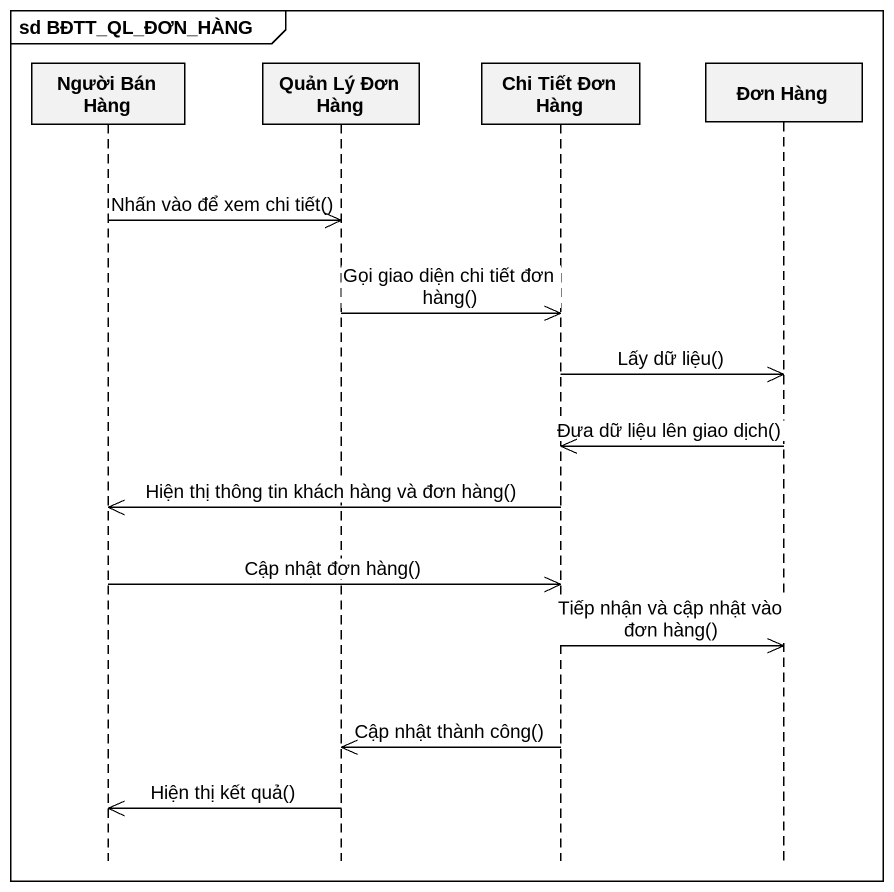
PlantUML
@startuml
mainframe sd BĐTT_QL_ĐƠN_HÀNG
hide footbox
participant "Người Bán Hàng" as Người_Bán_Hàng
participant "Quản Lý Đơn Hàng" as Quản_Lý_Đơn_Hàng
participant "Chi Tiết Đơn Hàng" as Chi_Tiết_Đơn_Hàng
participant "Đơn Hàng" as Đơn_Hàng

Người_Bán_Hàng ->> Quản_Lý_Đơn_Hàng : Nhấn vào để xem chi tiết()
Quản_Lý_Đơn_Hàng ->> Chi_Tiết_Đơn_Hàng : Gọi giao diện chi tiết đơn hàng()
Chi_Tiết_Đơn_Hàng ->> Đơn_Hàng : Lấy dữ liệu()
Đơn_Hàng ->> Chi_Tiết_Đơn_Hàng : Đưa dữ liệu lên giao dịch()
Chi_Tiết_Đơn_Hàng ->> Người_Bán_Hàng : Hiện thị thông tin khách hàng và đơn hàng()
Người_Bán_Hàng ->> Chi_Tiết_Đơn_Hàng : Cập nhật đơn hàng()
Chi_Tiết_Đơn_Hàng ->> Đơn_Hàng : Tiếp nhận và cập nhật vào đơn hàng()
Chi_Tiết_Đơn_Hàng ->> Quản_Lý_Đơn_Hàng : Cập nhật thành công()
Quản_Lý_Đơn_Hàng ->> Người_Bán_Hàng : Hiện thị kết quả()
@enduml
